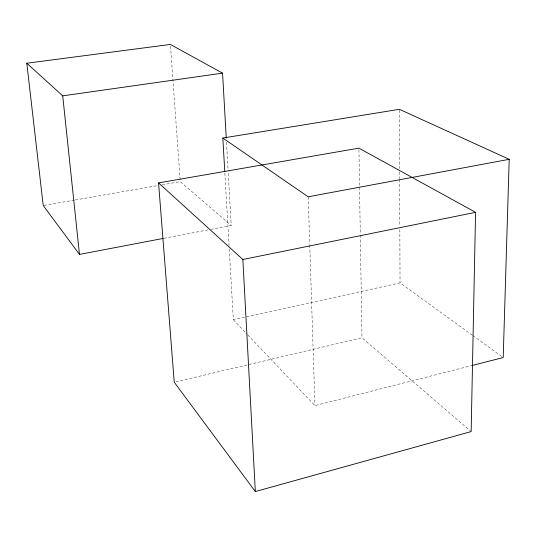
<?xml version="1.0" encoding="UTF-8"?>
<svg xmlns="http://www.w3.org/2000/svg" width="536" height="536" viewBox="0 0 536 536"><rect width="100%" height="100%" fill="white"/><g stroke="black" fill="none" stroke-linecap="round" stroke-linejoin="round"><path stroke-width="0.4" stroke-dasharray="2.68 2.01" d="M247.719 334.879L314.94 405.605L470.889 365.8M175.868 381.82L361.974 337.774L470.514 431.031M229.247 248.912L233.354 319.764L400.037 282.894L472.189 335.107M163.962 238.286L209.898 229.509M210.715 229.354L231.224 225.435L228.102 170.508M44.053 205.395L74.417 200.102M75.234 199.962L157.296 185.664M162.22 184.806L180.27 181.657L231.224 225.435M472.866 335.596L501.863 356.581M233.354 319.764L247.143 334.27M170.515 46.103L180.27 181.657M224.852 173.054L229.053 245.575M226.494 142.214L228.055 169.678M308.2 196.799L309.734 244.409M309.761 245.24L314.94 405.605M358.932 149.825L360.299 234.192M360.313 235.029L361.974 337.774M399.4 110.141L399.615 168.559M399.628 171.895L399.655 178.575M399.655 179.406L399.829 226.145M399.843 229.482L400.037 282.894"/><path stroke-width="0.8" d="M475.566 212.336L471.151 431.581L255.33 491.559L174.24 382.208L158.549 182.91L358.906 148.15L475.566 212.336L242.855 259.491L158.549 182.91M224.758 171.386L222.829 138.04L399.4 109.304L509.2 159.319L503.21 357.552L471.7 365.599M226.252 138.054L222.561 73.144L170.401 44.441L26.8 63.228L43.228 205.536L79.482 254.419L163.145 238.44M509.2 159.319L308.2 196.799L222.829 138.04M26.8 63.228L62.719 95.857L222.561 73.144M62.719 95.857L79.482 254.419M242.855 259.491L255.33 491.559"/></g></svg>
